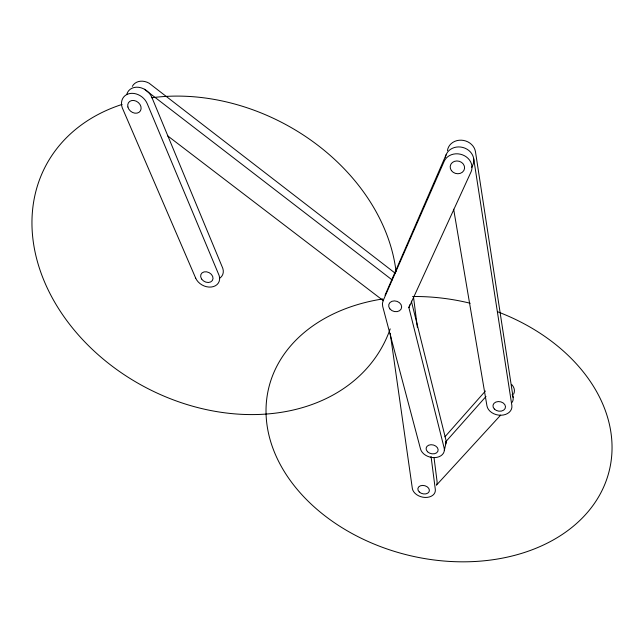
<?xml version="1.0" encoding="UTF-8"?>
<svg xmlns="http://www.w3.org/2000/svg" width="643" height="643" viewBox="0 0 643 643"><rect width="100%" height="100%" fill="white"/><g stroke="black" fill="none" stroke-linecap="round" stroke-linejoin="round"><path stroke-width="0.96" d="M444.353 450.413L446.105 442.36M385.028 295.266L446.121 154.698M408.9 307.635L471.11 171.745A14.484 12.683 13.8 0 0 462.494 154.842A14.484 12.683 13.8 0 0 444.04 161.602L383.027 300.94L382.424 303.633L382.706 306.454L420.514 448.983A12.225 8.962 13.8 0 0 434.692 457.615A12.225 8.962 13.8 0 0 444.16 448.026L408.9 307.635L409.72 304.814M471.689 167.477L472.935 164.753A14.347 12.619 13.7 0 0 462.847 147.456A14.347 12.619 13.7 0 0 445.39 157.495M444.924 436.814L485.417 391.016M445.615 441.926L485.995 396.482M436.509 485.087L500.648 415.137M144.418 89.224L392.19 279.986M167.727 135.906L383.445 300.771M395.196 273.211L149.08 83.18A14.21 11.518 39.4 0 0 132.313 86.379M411.335 301.077L445.92 439.981A12.129 8.946 13.7 0 1 445.478 444.61M453.661 209.216L486.944 405.846A12.643 9.573 10.5 0 0 500.953 415.241A12.643 9.573 10.5 0 0 511.844 405.363L473.69 158.636M513.114 397.43L475.482 151.804A14.218 12.555 13.5 0 0 461.296 140.182A14.218 12.555 13.5 0 0 447.432 150.703M390.229 333.412L412.34 488.479A11.727 8.351 14.1 0 0 425.111 497.441A11.727 8.351 14.1 0 0 435.303 489.331L431.043 456.458M413.449 296.6L417.379 327.391M434.009 457.478L437.047 481.31A11.638 8.335 14 0 1 436.493 484.894M497.899 311.879A175.218 129.733 13.6 0 1 577.301 522.807A175.218 129.733 13.6 0 1 299.099 491.598A175.218 129.733 13.6 0 1 382.73 298.955M412.589 296.519A175.218 129.733 13.6 0 1 470.202 303.247M390.205 328.878A191.035 148.951 28.1 0 1 102.96 358.85A191.035 148.951 28.1 0 1 122.082 104.423M151.668 97.776A191.035 148.951 28.1 0 1 396.064 271.708M511.724 384.554A12.442 9.524 10.3 0 1 513.596 394.191M512.149 394.625A12.538 9.549 10.4 0 1 512.19 402.293M126.751 94.368A14.339 11.574 39.1 0 1 138.623 87.295A14.339 11.574 39.1 0 1 151.917 97.495L222.791 268.324A12.892 10.007 27.9 0 1 220.002 278.025M195.681 278.122L122.291 107.863A14.467 11.622 38.9 0 1 129.99 93.5A14.467 11.622 38.9 0 1 147.247 103.708L219.094 275.437A12.997 10.039 27.8 0 1 211.33 287.019A12.997 10.039 27.8 0 1 195.681 278.122M127.893 107.011A7.242 5.811 38.8 0 0 139.057 112.3A7.242 5.811 38.8 0 0 136.3 101.2A7.242 5.811 38.8 0 0 127.893 107.011M494.338 409.036A6.326 4.79 10.5 0 0 505.085 408.586A6.326 4.79 10.5 0 0 498.261 401.553A6.326 4.79 10.5 0 0 494.338 409.036M419.252 491.959A5.867 4.179 14.1 0 0 429.082 491.742A5.867 4.179 14.1 0 0 422.523 485.409A5.867 4.179 14.1 0 0 419.252 491.959M451.442 170.628A7.25 6.342 13.8 0 0 463.876 170.475A7.25 6.342 13.8 0 0 456.843 160.951A7.25 6.342 13.8 0 0 451.442 170.628M389.899 308.905A6.607 5.289 16.9 0 0 401.111 309.082A6.607 5.289 16.9 0 0 394.472 300.884A6.607 5.289 16.9 0 0 389.899 308.905M427.547 451.756A6.117 4.485 13.8 0 0 437.819 451.426A6.117 4.485 13.8 0 0 431.003 444.715A6.117 4.485 13.8 0 0 427.547 451.756M201.572 278.958A6.502 5.023 27.8 0 0 212.327 280.573A6.502 5.023 27.8 0 0 206.596 271.82A6.502 5.023 27.8 0 0 201.572 278.958"/></g></svg>
